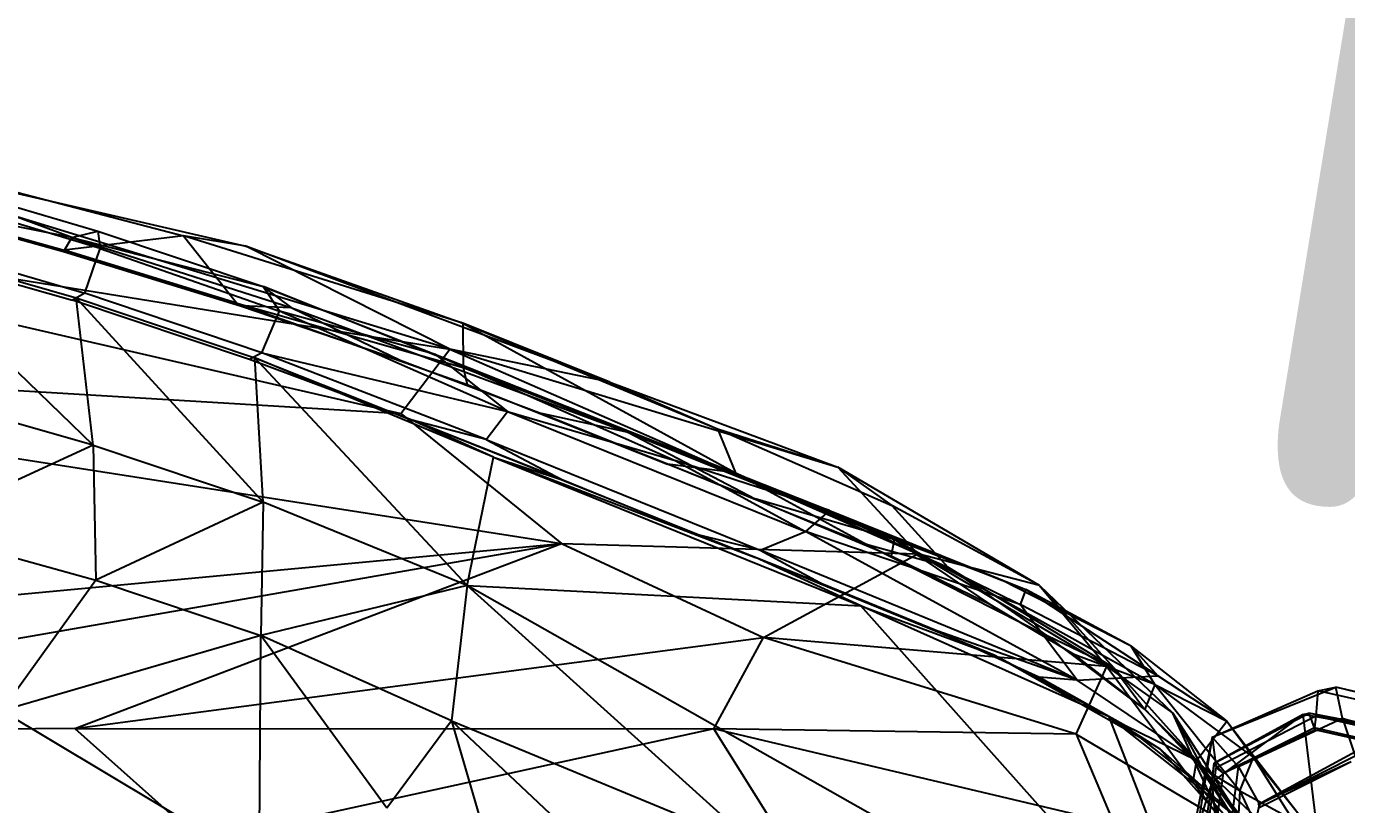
# Model space of a CAD drawing. Extents: x 11992 to 29481, y -6727 to 6811.
# Drawn here: x 17241.6 to 17313.9, y -1626.6 to -1584 of the extents above; entities that cross this region are included whole.
import ezdxf

# ---------------------------------------------------------------- set-up
doc = ezdxf.new("R2010")
doc.units = 0
doc.header["$MEASUREMENT"] = 0
doc.layers.get('0').update_dxf_attribs({"color": 8, "linetype": 'CONTINUOUS'})
doc.layers.get('Defpoints').update_dxf_attribs({"color": 8, "linetype": 'CONTINUOUS'})
doc.layers.add('zoylight 4标注', color=9, linetype='CONTINUOUS')
doc.styles.add('CCD-DIM', font='archs.shx', dxfattribs={"width": 0.8})
doc.dimstyles.new('zoylight_DIM_40', dxfattribs={"dimscale": 40, "dimtxt": 1.9, "dimasz": 0.4, "dimexe": 0.5, "dimexo": 0.5, "dimgap": 0.5, "dimtad": 1, "dimdec": 0, "dimrnd": 5, "dimzin": 12, "dimdsep": 46, "dimtxsty": 'CCD-DIM', "dimblk": 'CCD_Dimension_Tick', "dimcen": 0.125, "dimclrd": 44, "dimclre": 44, "dimclrt": 50, "dimadec": 0, "dimazin": 0, "dimtfac": 1, "dimtdec": 0, "dimtmove": 2, "dimatfit": 3, "dimldrblk": 'CCD_Leader_Dot', "dimfxl": 0, "dimtvp": 1, "dimtolj": 1, "dimtzin": 0, "dimarcsym": 0})

# ---------------------------------------------------------------- blocks, each defined once
blk = doc.blocks.new('CCD_Dimension_Tick')
at = {"color": 0, "linetype": 'ByBlock'}
for p, q in [((-1.0906, 0), (0, 0)), ((0, 0), (1.0906, 0))]:
    blk.add_line(p, q, dxfattribs=at)
at = {"color": 0, "linetype": 'Continuous', "const_width": 0.6075}
blk.add_lwpolyline([(-0.6104, -0.6104), (0.6104, 0.6104)], dxfattribs=at)
blk = doc.blocks.new('*D124')
at = {"layer": 'Defpoints', "color": 0, "linetype": 'Continuous'}
for p in [(16998.772, -1630.281), (16998.772, -1694.142, -420.001), (17698.772, -1694.142, -420.001)]:
    blk.add_point(p, dxfattribs=at)
at = {"layer": 'zoylight 4标注', "color": 44, "linetype": 'Continuous', "lineweight": -2}
blk.add_line((16998.772, -1674.142), (16998.772, -1610.281), dxfattribs=at)
at = {"layer": 'zoylight 4标注', "color": 44, "lineweight": -2}
for p, q in [((17698.772, -1674.142), (17698.772, -1610.281)), ((17682.772, -1630.281), (17014.772, -1630.281))]:
    blk.add_line(p, q, dxfattribs=at)
at = {"layer": 'zoylight 4标注', "color": 44, "linetype": 'Continuous', "lineweight": -2, "xscale": 16, "yscale": 16, "zscale": 16, "rotation": 180}
blk.add_blockref('CCD_Dimension_Tick', (16998.772, -1630.281), dxfattribs=at)
at = {"layer": 'zoylight 4标注', "color": 44, "linetype": 'Continuous', "lineweight": -2, "xscale": 16, "yscale": 16, "zscale": 16}
blk.add_blockref('CCD_Dimension_Tick', (17698.772, -1630.281), dxfattribs=at)
at = {"layer": 'zoylight 4标注', "color": 50, "linetype": 'Continuous', "insert": (17348.772, -1572.281), "char_height": 76, "attachment_point": 5, "style": 'CCD-DIM'}
blk.add_mtext('\\A1;700', dxfattribs=at)
blk = doc.blocks.new('CCD_Leader_Dot')
at = {"color": 0, "linetype": 'ByBlock'}
blk.add_line((-5, 0), (-10, 0), dxfattribs=at)
at = {"color": 0, "linetype": 'ByBlock', "const_width": 5}
blk.add_lwpolyline([(-2.5, 0, 1), (2.5, 0, 1)], format="xyb", close=True, dxfattribs=at)

msp = doc.modelspace()

# ---------------------------------------------------------------- linework, layer by layer
for p, q in [((17264.819, -1601.636, -1905.94), (17223.566, -1589.049, -1805.68)), ((17223.566, -1589.049, -1805.68), (17253.644, -1596.009, -1854.799)), ((17232.604, -1590.831, -1806.711), (17250.234, -1595.446, -1839.515)), ((17205.165, -1592.037, -1830.814), (17262.122, -1605.167, -1935.014)), ((17205.165, -1592.037, -1830.814), (17264.819, -1601.636, -1905.94)), ((17244.111, -1595.52, -1817.021), (17233.565, -1591.653, -1794.532)), ((17233.565, -1591.653, -1794.532), (17245.539, -1595.174, -1814.873)), ((17244.111, -1595.52, -1817.021), (17233.147, -1593.362, -1798.756)), ((17233.147, -1593.362, -1798.756), (17243.654, -1596.299, -1817.175)), ((17233.318, -1593.357, -1798.525), (17243.687, -1596.22, -1816.974)), ((17245.667, -1596.125, -1811.964), (17234.921, -1592.901, -1793.282)), ((17234.353, -1595.535, -1793.017), (17244.821, -1598.574, -1811.213)), ((17244.111, -1595.52, -1817.021), (17243.654, -1596.299, -1817.175)), ((17250.234, -1595.446, -1839.515), (17243.687, -1596.22, -1816.974)), ((17244.111, -1595.52, -1817.021), (17245.539, -1595.174, -1814.873)), ((17244.111, -1595.52, -1817.021), (17254.588, -1598.207, -1835.384)), ((17244.111, -1595.52, -1817.021), (17256.159, -1599.379, -1843.752)), ((17245.539, -1595.174, -1814.873), (17254.588, -1598.207, -1835.384)), ((17245.539, -1595.174, -1814.873), (17245.667, -1596.125, -1811.964)), ((17253.644, -1596.009, -1854.799), (17250.234, -1595.446, -1839.515)), ((17265.523, -1600.222, -1877.182), (17250.234, -1595.446, -1839.515)), ((17250.234, -1595.446, -1839.515), (17253.147, -1599.118, -1837.592)), ((17233.607, -1595.948, -1793.688), (17244.154, -1598.969, -1812.065)), ((17233.787, -1595.803, -1793.783), (17244.346, -1598.838, -1812.208)), ((17245.284, -1606.898, -1808.182), (17233.787, -1595.803, -1793.783)), ((17243.654, -1596.299, -1817.175), (17253.339, -1599.262, -1838.37)), ((17253.147, -1599.118, -1837.592), (17243.687, -1596.22, -1816.974)), ((17244.821, -1598.574, -1811.213), (17245.667, -1596.125, -1811.964)), ((17245.667, -1596.125, -1811.964), (17255.486, -1599.571, -1833.355)), ((17273.569, -1603.451, -1911.038), (17253.644, -1596.009, -1854.799)), ((17264.819, -1601.636, -1905.94), (17253.644, -1596.009, -1854.799)), ((17253.644, -1596.009, -1854.799), (17265.523, -1600.222, -1877.182)), ((17244.821, -1598.574, -1811.213), (17244.154, -1598.969, -1812.065)), ((17254.513, -1601.849, -1832.361), (17244.821, -1598.574, -1811.213)), ((17274.606, -1606.214, -1893.97), (17254.588, -1598.207, -1835.384)), ((17254.588, -1598.207, -1835.384), (17264.036, -1601.932, -1857.08)), ((17254.588, -1598.207, -1835.384), (17255.486, -1599.571, -1833.355)), ((17256.159, -1599.379, -1843.752), (17254.588, -1598.207, -1835.384)), ((17253.843, -1602.207, -1833.311), (17244.154, -1598.969, -1812.065)), ((17244.346, -1598.838, -1812.208), (17254.584, -1610.032, -1828.991)), ((17244.346, -1598.838, -1812.208), (17254.128, -1602.119, -1833.696)), ((17245.284, -1606.898, -1808.182), (17244.346, -1598.838, -1812.208)), ((17253.147, -1599.118, -1837.592), (17265.536, -1602.649, -1869.786)), ((17253.147, -1599.118, -1837.592), (17265.765, -1603.578, -1870.215)), ((17253.339, -1599.262, -1838.37), (17262.091, -1602.241, -1860.443)), ((17256.159, -1599.379, -1843.752), (17253.339, -1599.262, -1838.37)), ((17256.159, -1599.379, -1843.752), (17274.606, -1606.214, -1893.97)), ((17256.159, -1599.379, -1843.752), (17262.091, -1602.241, -1860.443)), ((17254.513, -1601.849, -1832.361), (17255.486, -1599.571, -1833.355)), ((17264.036, -1601.932, -1857.08), (17255.486, -1599.571, -1833.355)), ((17267.971, -1605.058, -1865.402), (17255.486, -1599.571, -1833.355)), ((17273.569, -1603.451, -1911.038), (17265.523, -1600.222, -1877.182)), ((17265.523, -1600.222, -1877.182), (17279.479, -1606.007, -1917.738)), ((17265.523, -1600.222, -1877.182), (17280.459, -1608.423, -1914.38)), ((17265.523, -1600.222, -1877.182), (17265.536, -1602.649, -1869.786)), ((17202.49, -1601.607, -1897.579), (17270.937, -1612.288, -1986.057)), ((17202.49, -1601.607, -1897.579), (17262.122, -1605.167, -1935.014)), ((17254.513, -1601.849, -1832.361), (17253.843, -1602.207, -1833.311)), ((17262.743, -1605.524, -1856.097), (17253.843, -1602.207, -1833.311)), ((17254.584, -1610.032, -1828.991), (17254.128, -1602.119, -1833.696)), ((17254.128, -1602.119, -1833.696), (17262.739, -1605.533, -1856.091)), ((17265.766, -1614.588, -1859.261), (17254.128, -1602.119, -1833.696)), ((17267.213, -1607.551, -1866.118), (17254.128, -1602.119, -1833.696)), ((17254.513, -1601.849, -1832.361), (17267.971, -1605.058, -1865.402)), ((17266.797, -1606.597, -1864.392), (17254.513, -1601.849, -1832.361)), ((17262.091, -1602.241, -1860.443), (17269.83, -1605.173, -1881.922)), ((17262.122, -1605.167, -1935.014), (17264.819, -1601.636, -1905.94)), ((17264.036, -1601.932, -1857.08), (17285.608, -1610.478, -1921.283)), ((17264.036, -1601.932, -1857.08), (17277.155, -1607.746, -1892.72)), ((17264.036, -1601.932, -1857.08), (17267.971, -1605.058, -1865.402)), ((17273.569, -1603.451, -1911.038), (17264.819, -1601.636, -1905.94)), ((17264.819, -1601.636, -1905.94), (17286.072, -1608.113, -1949.072)), ((17264.819, -1601.636, -1905.94), (17290.453, -1612.859, -1989.423)), ((17265.536, -1602.649, -1869.786), (17265.765, -1603.578, -1870.215)), ((17265.536, -1602.649, -1869.786), (17280.459, -1608.423, -1914.38)), ((17265.765, -1603.578, -1870.215), (17276.728, -1607.937, -1902.707)), ((17273.569, -1603.451, -1911.038), (17286.072, -1608.113, -1949.072)), ((17273.569, -1603.451, -1911.038), (17279.479, -1606.007, -1917.738)), ((17245.284, -1606.898, -1808.182), (17234.765, -1603.899, -1789.733)), ((17262.122, -1605.167, -1935.014), (17270.937, -1612.288, -1986.057)), ((17266.797, -1606.597, -1864.392), (17267.971, -1605.058, -1865.402)), ((17267.971, -1605.058, -1865.402), (17277.155, -1607.746, -1892.72)), ((17267.971, -1605.058, -1865.402), (17284.29, -1611.638, -1914.415)), ((17274.606, -1606.214, -1893.97), (17269.83, -1605.173, -1881.922)), ((17269.83, -1605.173, -1881.922), (17281.543, -1609.837, -1917.717)), ((17270.914, -1608.775, -1879.08), (17262.739, -1605.533, -1856.091)), ((17267.213, -1607.551, -1866.118), (17262.739, -1605.533, -1856.091)), ((17270.914, -1608.765, -1879.078), (17262.743, -1605.524, -1856.097)), ((17266.797, -1606.597, -1864.392), (17262.743, -1605.524, -1856.097)), ((17266.797, -1606.597, -1864.392), (17281.811, -1612.648, -1909.296)), ((17266.797, -1606.597, -1864.392), (17270.914, -1608.765, -1879.078)), ((17274.606, -1606.214, -1893.97), (17289.157, -1612.063, -1941.197)), ((17274.606, -1606.214, -1893.97), (17295.046, -1614.293, -1959.279)), ((17274.606, -1606.214, -1893.97), (17281.543, -1609.837, -1917.717)), ((17274.606, -1606.214, -1893.97), (17285.608, -1610.478, -1921.283)), ((17279.479, -1606.007, -1917.738), (17286.072, -1608.113, -1949.072)), ((17279.479, -1606.007, -1917.738), (17289.026, -1610.198, -1950.876)), ((17279.479, -1606.007, -1917.738), (17280.459, -1608.423, -1914.38)), ((17245.284, -1606.898, -1808.182), (17235.299, -1611.486, -1793.242)), ((17245.284, -1606.898, -1808.182), (17254.584, -1610.032, -1828.991)), ((17245.284, -1606.898, -1808.182), (17245.432, -1614.299, -1811.292)), ((17265.766, -1614.588, -1859.261), (17267.213, -1607.551, -1866.118)), ((17267.213, -1607.551, -1866.118), (17287.317, -1615.694, -1927.881)), ((17267.213, -1607.551, -1866.118), (17270.914, -1608.775, -1879.08)), ((17267.213, -1607.551, -1866.118), (17281.549, -1613.059, -1911.387)), ((17280.459, -1608.423, -1914.38), (17276.728, -1607.937, -1902.707)), ((17287.693, -1612.356, -1938.411), (17276.728, -1607.937, -1902.707)), ((17277.155, -1607.746, -1892.72), (17284.29, -1611.638, -1914.415)), ((17285.608, -1610.478, -1921.283), (17277.155, -1607.746, -1892.72)), ((17270.914, -1608.765, -1879.078), (17278.414, -1611.816, -1901.739)), ((17270.914, -1608.775, -1879.08), (17281.549, -1613.059, -1911.387)), ((17280.459, -1608.423, -1914.38), (17292.094, -1613.591, -1954.397)), ((17280.459, -1608.423, -1914.38), (17287.693, -1612.356, -1938.411)), ((17297.1, -1614.588, -1991.382), (17286.072, -1608.113, -1949.072)), ((17286.072, -1608.113, -1949.072), (17289.026, -1610.198, -1950.876)), ((17286.072, -1608.113, -1949.072), (17290.453, -1612.859, -1989.423)), ((17254.584, -1610.032, -1828.991), (17245.432, -1614.299, -1811.292)), ((17254.584, -1610.032, -1828.991), (17254.454, -1617.332, -1831.559)), ((17265.766, -1614.588, -1859.261), (17254.584, -1610.032, -1828.991)), ((17289.157, -1612.063, -1941.197), (17281.543, -1609.837, -1917.717)), ((17281.543, -1609.837, -1917.717), (17288.988, -1612.954, -1943.148)), ((17297.1, -1614.588, -1991.382), (17289.026, -1610.198, -1950.876)), ((17289.026, -1610.198, -1950.876), (17292.094, -1613.591, -1954.397)), ((17285.608, -1610.478, -1921.283), (17284.29, -1611.638, -1914.415)), ((17285.608, -1610.478, -1921.283), (17296.362, -1614.811, -1958.291)), ((17285.608, -1610.478, -1921.283), (17296.049, -1615.623, -1954.457)), ((17235.299, -1611.486, -1793.242), (17245.432, -1614.299, -1811.292)), ((17281.811, -1612.648, -1909.296), (17284.29, -1611.638, -1914.415)), ((17296.049, -1615.623, -1954.457), (17284.29, -1611.638, -1914.415)), ((17299.173, -1619.765, -1968.149), (17284.29, -1611.638, -1914.415)), ((17198.006, -1619.133, -2006.77), (17270.937, -1612.288, -1986.057)), ((17211.095, -1622.727, -2031.351), (17270.937, -1612.288, -1986.057)), ((17244.282, -1622.418, -2034.602), (17270.937, -1612.288, -1986.057)), ((17270.937, -1612.288, -1986.057), (17290.453, -1612.859, -1989.423)), ((17270.937, -1612.288, -1986.057), (17281.983, -1617.428, -2018.922)), ((17281.811, -1612.648, -1909.296), (17278.414, -1611.816, -1901.739)), ((17285.272, -1614.532, -1923.489), (17278.414, -1611.816, -1901.739)), ((17287.693, -1612.356, -1938.411), (17297.537, -1617.339, -1975.895)), ((17292.094, -1613.591, -1954.397), (17287.693, -1612.356, -1938.411)), ((17289.157, -1612.063, -1941.197), (17288.988, -1612.954, -1943.148)), ((17303.429, -1620.002, -1998.616), (17289.157, -1612.063, -1941.197)), ((17295.046, -1614.293, -1959.279), (17289.157, -1612.063, -1941.197)), ((17289.157, -1612.063, -1941.197), (17294.352, -1615.588, -1963.211)), ((17294.627, -1618.402, -1955.212), (17281.549, -1613.059, -1911.387)), ((17287.317, -1615.694, -1927.881), (17281.549, -1613.059, -1911.387)), ((17281.811, -1612.648, -1909.296), (17285.272, -1614.532, -1923.489)), ((17299.173, -1619.765, -1968.149), (17281.811, -1612.648, -1909.296)), ((17281.983, -1617.428, -2018.922), (17290.453, -1612.859, -1989.423)), ((17288.988, -1612.954, -1943.148), (17294.352, -1615.588, -1963.211)), ((17297.1, -1614.588, -1991.382), (17290.453, -1612.859, -1989.423)), ((17300.804, -1619.023, -2022.403), (17290.453, -1612.859, -1989.423)), ((17292.094, -1613.591, -1954.397), (17297.537, -1617.339, -1975.895)), ((17301.175, -1619.089, -1992.252), (17292.094, -1613.591, -1954.397)), ((17245.432, -1614.299, -1811.292), (17240.274, -1621.445, -1812.628)), ((17245.432, -1614.299, -1811.292), (17254.454, -1617.332, -1831.559)), ((17291.49, -1617.078, -1944.379), (17285.272, -1614.532, -1923.489)), ((17302.134, -1617.909, -1984.059), (17295.046, -1614.293, -1959.279)), ((17295.046, -1614.293, -1959.279), (17296.362, -1614.811, -1958.291)), ((17265.766, -1614.588, -1859.261), (17254.454, -1617.332, -1831.559)), ((17265.766, -1614.588, -1859.261), (17264.899, -1621.999, -1860.637)), ((17307.269, -1638.083, -1995.451), (17265.766, -1614.588, -1859.261)), ((17265.766, -1614.588, -1859.261), (17287.317, -1615.694, -1927.881)), ((17265.766, -1614.588, -1859.261), (17281.65, -1628.913, -1914.436)), ((17296.362, -1614.811, -1958.291), (17296.049, -1615.623, -1954.457)), ((17303.596, -1619.536, -1984.535), (17296.362, -1614.811, -1958.291)), ((17302.134, -1617.909, -1984.059), (17296.362, -1614.811, -1958.291)), ((17297.1, -1614.588, -1991.382), (17300.804, -1619.023, -2022.403)), ((17297.1, -1614.588, -1991.382), (17304.408, -1621.577, -2024.316)), ((17297.1, -1614.588, -1991.382), (17301.175, -1619.089, -1992.252)), ((17307.269, -1638.083, -1995.451), (17287.317, -1615.694, -1927.881)), ((17300.916, -1621.78, -1976.511), (17287.317, -1615.694, -1927.881)), ((17287.317, -1615.694, -1927.881), (17294.627, -1618.402, -1955.212)), ((17294.352, -1615.588, -1963.211), (17299.047, -1618.391, -1982.624)), ((17303.596, -1619.536, -1984.535), (17296.049, -1615.623, -1954.457)), ((17299.173, -1619.765, -1968.149), (17296.049, -1615.623, -1954.457)), ((17254.454, -1617.332, -1831.559), (17240.274, -1621.445, -1812.628)), ((17244.282, -1622.418, -2034.602), (17281.983, -1617.428, -2018.922)), ((17254.382, -1629.888, -1848.047), (17254.454, -1617.332, -1831.559)), ((17261.354, -1626.773, -1857.038), (17254.454, -1617.332, -1831.559)), ((17264.899, -1621.999, -1860.637), (17254.454, -1617.332, -1831.559)), ((17279.278, -1622.445, -2041.902), (17281.983, -1617.428, -2018.922)), ((17300.804, -1619.023, -2022.403), (17281.983, -1617.428, -2018.922)), ((17299.115, -1622.723, -2041.228), (17281.983, -1617.428, -2018.922)), ((17297.071, -1619.608, -1964.482), (17291.49, -1617.078, -1944.379)), ((17299.173, -1619.765, -1968.149), (17291.49, -1617.078, -1944.379)), ((17302.863, -1621.359, -2000.66), (17297.537, -1617.339, -1975.895)), ((17301.175, -1619.089, -1992.252), (17297.537, -1617.339, -1975.895)), ((17303.429, -1620.002, -1998.616), (17302.134, -1617.909, -1984.059)), ((17302.134, -1617.909, -1984.059), (17307.37, -1622.008, -2002.717)), ((17302.134, -1617.909, -1984.059), (17303.596, -1619.536, -1984.535)), ((17300.916, -1621.78, -1976.511), (17294.627, -1618.402, -1955.212)), ((17303.705, -1623.532, -1991.712), (17294.627, -1618.402, -1955.212)), ((17303.429, -1620.002, -1998.616), (17299.047, -1618.391, -1982.624)), ((17302.877, -1621.364, -2000.662), (17299.047, -1618.391, -1982.624)), ((17299.173, -1619.765, -1968.149), (17297.071, -1619.608, -1964.482)), ((17301.81, -1622.268, -1983.476), (17297.071, -1619.608, -1964.482)), ((17299.115, -1622.723, -2041.228), (17300.804, -1619.023, -2022.403)), ((17299.173, -1619.765, -1968.149), (17303.596, -1619.536, -1984.535)), ((17300.804, -1619.023, -2022.403), (17304.408, -1621.577, -2024.316)), ((17300.804, -1619.023, -2022.403), (17307.077, -1627.434, -2050.601)), ((17301.175, -1619.089, -1992.252), (17305.952, -1624.408, -2016.663)), ((17301.175, -1619.089, -1992.252), (17302.863, -1621.359, -2000.66)), ((17307.37, -1622.008, -2002.717), (17303.596, -1619.536, -1984.535)), ((17305.716, -1624.164, -1996.96), (17299.173, -1619.765, -1968.149)), ((17303.429, -1620.002, -1998.616), (17302.877, -1621.364, -2000.662)), ((17303.429, -1620.002, -1998.616), (17308.075, -1625.824, -2026.726)), ((17303.429, -1620.002, -1998.616), (17308.827, -1624, -2017.639)), ((17303.429, -1620.002, -1998.616), (17307.37, -1622.008, -2002.717)), ((17306.563, -1622.898, -2000.687), (17313.337, -1620.148, -2000.628)), ((17306.563, -1622.898, -2000.687), (17312.356, -1620.358, -2002.63)), ((17312.356, -1620.358, -2002.63), (17312.25, -1621.738, -2004.379)), ((17312.356, -1620.358, -2002.63), (17313.337, -1620.148, -2000.628)), ((17336.768, -1625.803, -2002.57), (17312.356, -1620.358, -2002.63)), ((17313.695, -1621.878, -1999.309), (17313.337, -1620.148, -2000.628)), ((17336.768, -1625.803, -2002.57), (17313.337, -1620.148, -2000.628)), ((17356.9, -1630.844, -2000.06), (17313.337, -1620.148, -2000.628)), ((17254.382, -1629.888, -1848.047), (17240.274, -1621.445, -1812.628)), ((17307.269, -1638.083, -1995.451), (17300.916, -1621.78, -1976.511)), ((17300.916, -1621.78, -1976.511), (17303.705, -1623.532, -1991.712)), ((17308.008, -1627.351, -2010.087), (17300.916, -1621.78, -1976.511)), ((17302.863, -1621.359, -2000.66), (17305.952, -1624.408, -2016.663)), ((17302.877, -1621.364, -2000.662), (17305.85, -1624.485, -2016.946)), ((17307.077, -1627.434, -2050.601), (17304.408, -1621.577, -2024.316)), ((17304.408, -1621.577, -2024.316), (17305.952, -1624.408, -2016.663)), ((17304.408, -1621.577, -2024.316), (17308.833, -1628.475, -2037.356)), ((17306.554, -1625.371, -2015.253), (17311.543, -1621.65, -2019.834)), ((17306.678, -1624.316, -2003.126), (17311.861, -1621.586, -2004.093)), ((17311.543, -1621.65, -2019.834), (17306.678, -1624.316, -2003.126)), ((17312.25, -1621.738, -2004.379), (17306.778, -1624.57, -2003.56)), ((17311.543, -1621.65, -2019.834), (17311.861, -1621.586, -2004.093)), ((17312.268, -1627.505, -2044.618), (17311.543, -1621.65, -2019.834)), ((17327.392, -1624.51, -2023.553), (17311.543, -1621.65, -2019.834)), ((17339.01, -1627.533, -2004.212), (17311.861, -1621.586, -2004.093)), ((17311.861, -1621.586, -2004.093), (17312.196, -1622.496, -2003.849)), ((17327.392, -1624.51, -2023.553), (17311.861, -1621.586, -2004.093)), ((17312.25, -1621.738, -2004.379), (17312.169, -1622.389, -2003.748)), ((17336.768, -1625.803, -2002.57), (17312.25, -1621.738, -2004.379)), ((17354.814, -1631.466, -2003.542), (17312.25, -1621.738, -2004.379)), ((17244.282, -1622.418, -2034.602), (17211.095, -1622.727, -2031.351)), ((17244.282, -1622.418, -2034.602), (17251.189, -1628.564, -2058.057)), ((17244.282, -1622.418, -2034.602), (17279.278, -1622.445, -2041.902)), ((17279.278, -1622.445, -2041.902), (17251.189, -1628.564, -2058.057)), ((17264.899, -1621.999, -1860.637), (17261.354, -1626.773, -1857.038)), ((17264.899, -1621.999, -1860.637), (17281.65, -1628.913, -1914.436)), ((17264.899, -1621.999, -1860.637), (17282.442, -1638.479, -1924.806)), ((17264.899, -1621.999, -1860.637), (17268.969, -1635.887, -1887.625)), ((17301.183, -1627.618, -2056.676), (17279.278, -1622.445, -2041.902)), ((17283.465, -1629.103, -2062.069), (17279.278, -1622.445, -2041.902)), ((17299.115, -1622.723, -2041.228), (17279.278, -1622.445, -2041.902)), ((17305.523, -1625.214, -2001.11), (17301.81, -1622.268, -1983.476)), ((17305.716, -1624.164, -1996.96), (17301.81, -1622.268, -1983.476)), ((17305.716, -1624.164, -1996.96), (17307.37, -1622.008, -2002.717)), ((17307.161, -1624.864, -2003.044), (17312.196, -1622.496, -2003.849)), ((17312.169, -1622.389, -2003.748), (17307.162, -1624.864, -2003.044)), ((17307.37, -1622.008, -2002.717), (17308.827, -1624, -2017.639)), ((17307.37, -1622.008, -2002.717), (17311.309, -1627.11, -2025.089)), ((17313.695, -1621.878, -1999.309), (17308.009, -1624.509, -1998.374)), ((17341.754, -1629.098, -2003.706), (17312.169, -1622.389, -2003.748)), ((17341.091, -1628.95, -2003.784), (17312.196, -1622.496, -2003.849)), ((17336.642, -1628.962, -1999.191), (17313.695, -1621.878, -1999.309)), ((17313.695, -1621.878, -1999.309), (17362.817, -1634.156, -1998.899)), ((17313.695, -1621.878, -1999.309), (17314.397, -1623.939, -1999.097)), ((17299.115, -1622.723, -2041.228), (17307.077, -1627.434, -2050.601)), ((17299.115, -1622.723, -2041.228), (17301.183, -1627.618, -2056.676)), ((17306.563, -1622.898, -2000.687), (17305.192, -1629.701, -1998.666)), ((17306.563, -1622.898, -2000.687), (17305.372, -1630.154, -2001.917)), ((17306.563, -1622.898, -2000.687), (17306.778, -1624.57, -2003.56)), ((17306.563, -1622.898, -2000.687), (17308.009, -1624.509, -1998.374)), ((17309.388, -1629.937, -2024.152), (17303.705, -1623.532, -1991.712)), ((17308.008, -1627.351, -2010.087), (17303.705, -1623.532, -1991.712)), ((17314.413, -1623.7, -1999.302), (17309.059, -1626.593, -1998.889)), ((17314.397, -1623.939, -1999.097), (17309.163, -1626.577, -1997.999)), ((17305.716, -1624.164, -1996.96), (17305.523, -1625.214, -2001.11)), ((17310.631, -1630.373, -2026.725), (17305.716, -1624.164, -1996.96)), ((17305.716, -1624.164, -1996.96), (17311.761, -1629.959, -2029.608)), ((17306.678, -1624.316, -2003.126), (17305.826, -1630.474, -2001.525)), ((17308.075, -1625.824, -2026.726), (17305.85, -1624.485, -2016.946)), ((17305.85, -1624.485, -2016.946), (17307.975, -1627.733, -2031.075)), ((17305.92, -1630.812, -2002.07), (17306.778, -1624.57, -2003.56)), ((17307.962, -1627.728, -2031.078), (17305.952, -1624.408, -2016.663)), ((17308.833, -1628.475, -2037.356), (17305.952, -1624.408, -2016.663)), ((17306.554, -1625.371, -2015.253), (17306.678, -1624.316, -2003.126)), ((17306.678, -1624.316, -2003.126), (17307.161, -1624.864, -2003.044)), ((17306.736, -1634.651, -1995.281), (17308.009, -1624.509, -1998.374)), ((17306.778, -1624.57, -2003.56), (17307.162, -1624.864, -2003.044)), ((17308.009, -1624.509, -1998.374), (17309.163, -1626.577, -1997.999)), ((17308.075, -1625.824, -2026.726), (17308.827, -1624, -2017.639)), ((17308.827, -1624, -2017.639), (17311.309, -1627.11, -2025.089)), ((17308.827, -1624, -2017.639), (17310.96, -1627.398, -2031.721)), ((17314.186, -1624.247, -1999.929), (17309.059, -1626.593, -1998.889)), ((17314.186, -1624.247, -1999.929), (17309.132, -1626.766, -1998.78)), ((17306.554, -1625.371, -2015.253), (17303.65, -1634.437, -2017.503)), ((17308.294, -1628.374, -2017.007), (17305.523, -1625.214, -2001.11)), ((17307.161, -1624.864, -2003.044), (17306.351, -1630.748, -2001.524)), ((17307.162, -1624.864, -2003.044), (17306.351, -1630.748, -2001.524)), ((17306.554, -1625.371, -2015.253), (17307.396, -1634.174, -2047.316)), ((17308.075, -1625.824, -2026.726), (17307.975, -1627.733, -2031.075)), ((17308.075, -1625.824, -2026.726), (17310.257, -1630.464, -2043.468)), ((17308.075, -1625.824, -2026.726), (17310.96, -1627.398, -2031.721)), ((17308.146, -1631.371, -1996.247), (17309.163, -1626.577, -1997.999)), ((17309.163, -1626.577, -1997.999), (17309.132, -1626.766, -1998.78))]:
    msp.add_line(p, q)

# ---------------------------------------------------------------- dimensions: what is measured, and where the dimension line sits
at = {"layer": 'zoylight 4标注', "linetype": 'Continuous'}
dim = msp.add_aligned_dim(p1=(17698.772, -1694.142, -420.001), p2=(16998.772, -1694.142, -420.001), distance=-63.86, dimstyle='zoylight_DIM_40', dxfattribs=at)
dim.commit()
dim.dimension.update_dxf_attribs({"geometry": '*D124', "text_midpoint": (17348.772, -1572.281)})

doc.saveas('drawing.dxf')
